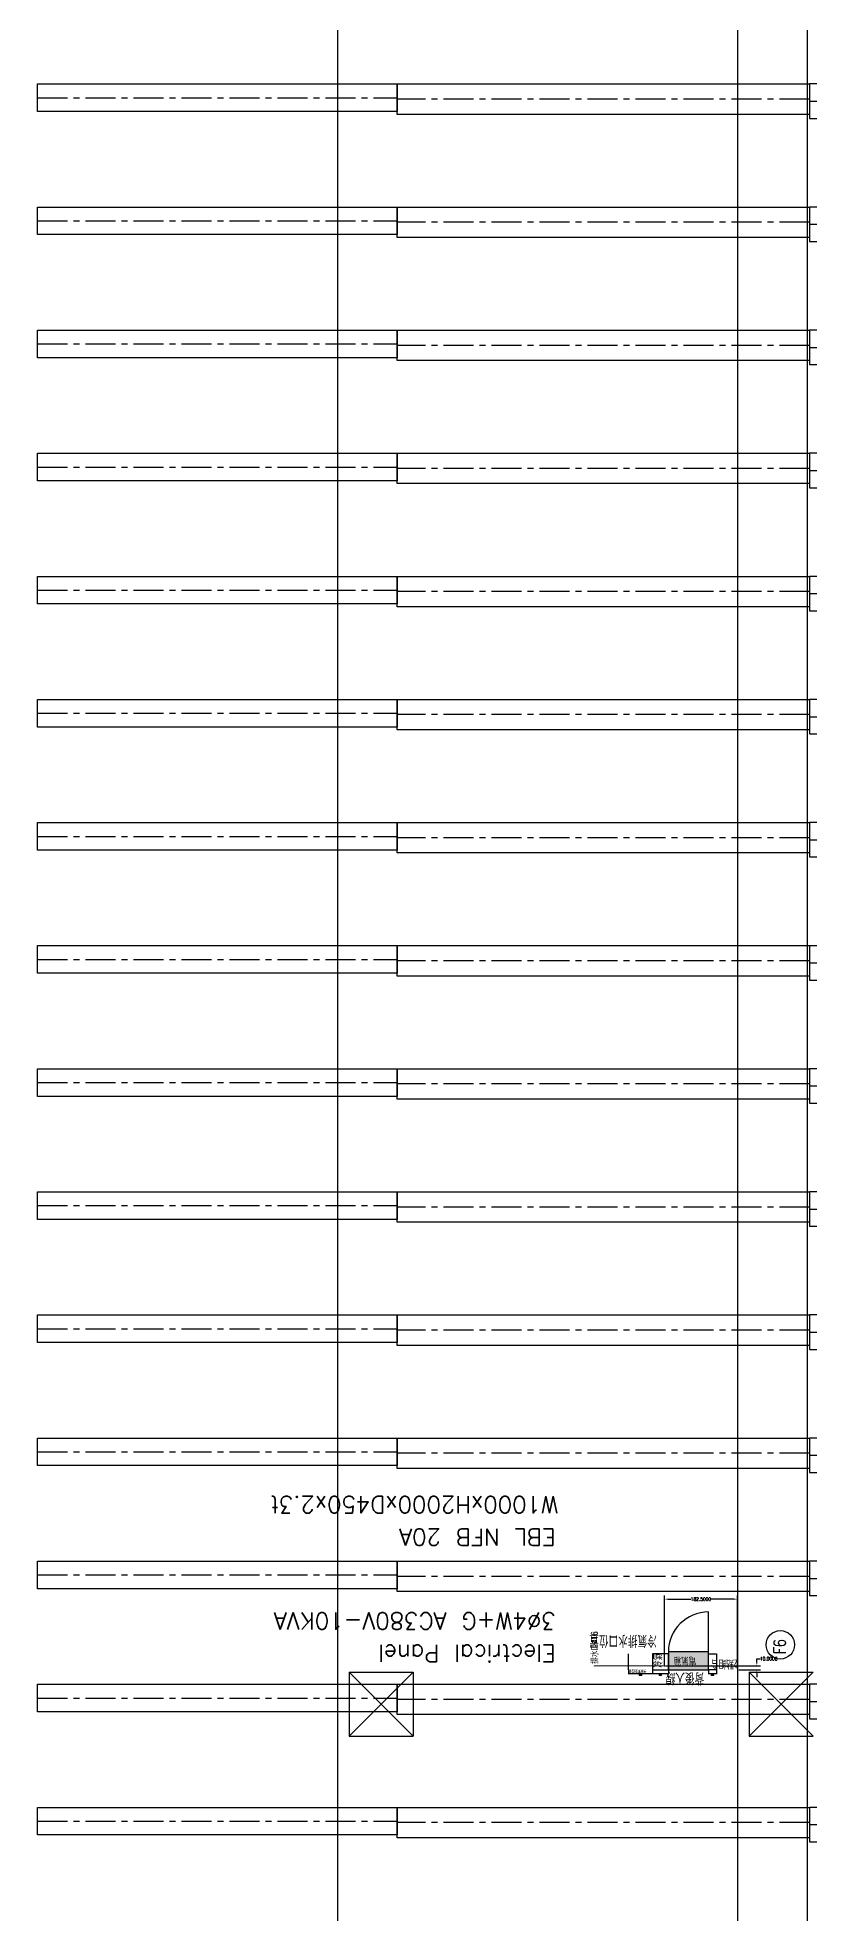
# Model space of a CAD drawing. Extents: x -40736 to 716455, y -65544 to 37405.
# Drawn here: x 338641 to 340571, y -44285 to -39596 of the extents above; entities that cross this region are included whole.
import ezdxf

# ---------------------------------------------------------------- set-up
doc = ezdxf.new("R2010")
doc.units = 0
doc.header["$LTSCALE"] = 600
doc.header["$MEASUREMENT"] = 0
doc.linetypes.add('CENTER', pattern=[2, 1.25, -0.25, 0.25, -0.25])
doc.linetypes.add('PHANTOM', pattern=[2.5, 1.25, -0.25, 0.25, -0.25, 0.25, -0.25])
doc.layers.get('0').update_dxf_attribs({"linetype": 'CONTINUOUS'})
doc.layers.get('DEFPOINTS').update_dxf_attribs({"linetype": 'CONTINUOUS'})
for name, color, linetype in [('0-CV-DIM', 3, 'CONTINUOUS'), ('0-架台', 232, 'CONTINUOUS'), ('0-電控', 4, 'CONTINUOUS'), ('001', 7, 'CONTINUOUS'), ('1', 1, 'CONTINUOUS'), ('底圖', 253, 'CONTINUOUS'), ('規劃圖', 253, 'CONTINUOUS')]:
    doc.layers.add(name, color=color, linetype=linetype)
doc.styles.add('CHINESET', font='ISOCP.SHX', dxfattribs={"width": 0.7, "bigfont": 'CHINESET.SHX'})
doc.styles.get("Standard").update_dxf_attribs({"font": 'txt.shx', "width": 0.75, "bigfont": 'chineset.shx'})
doc.dimstyles.get("Standard").update_dxf_attribs({"dimtxt": 0.18, "dimasz": 0.18, "dimexe": 0.18, "dimexo": 0.0625, "dimgap": 0.09, "dimtad": 0, "dimtih": 1, "dimtoh": 1, "dimdec": 4, "dimzin": 0, "dimdsep": 46, "dimtxsty": 'Standard', "dimcen": 0.09, "dimadec": 0, "dimazin": 0, "dimtfac": 1, "dimtdec": 4, "dimtofl": 0, "dimtmove": 0, "dimatfit": 3, "dimfxl": 1, "dimtolj": 1, "dimtzin": 0, "dimarcsym": 0})

# ---------------------------------------------------------------- blocks, each defined once
blk = doc.blocks.new('platform')
at = {"layer": '0-架台'}
blk.add_line((-3250, 1161), (-3250, 147292), dxfattribs=at)
blk = doc.blocks.new('1U0032-ASY-C01-NHX-1-110')
at = {"layer": '001', "color": 10, "linetype": 'PHANTOM'}
for p, q in [((163783.108773, 103022.144581), (163489.057457, 102213.977629)), ((163782.960978, 103022.198374), (166477.818782, 102041.350355)), ((163488.737644, 102214.094031), (164040.800522, 102013.159575)), ((166472.289792, 102026.159575), (164005.083312, 102026.159575)), ((164033.087842, 102015.966765), (164043.348452, 102044.157535)), ((166467.558172, 102013.159575), (164040.800522, 102013.159575)), ((166467.558172, 102013.159575), (166477.818782, 102041.350355))]:
    blk.add_line(p, q, dxfattribs=at)
at = {"layer": '001', "color": 2, "linetype": 'CENTER'}
blk.add_line((163635.809541, 102618.160683), (165619.491272, 101896.159575), dxfattribs=at)
at = {"layer": '001', "color": 10, "linetype": 'PHANTOM'}
for radius, end in [(870, 249.994821), (1730, 249.994364)]:
    blk.add_arc((164080.592397, 103839.704055), radius, 190.120183, end, dxfattribs=at)
at = {"layer": '001', "color": 2, "linetype": 'CENTER'}
blk.add_arc((164080.592397, 103839.704055), 1300, 190.120183, 249.992652, dxfattribs=at)
blk = doc.blocks.new('A$C57F237C1')
blk.add_line((3661, 41), (3661, 716))
blk.add_lwpolyline([(3231, 716), (4091, 716), (4091, 41), (3231, 41)], close=True)
for radius in [1300, 1730, 870]:
    blk.add_arc((2361, 716), radius, 0, 69.9944)
at = {"layer": '001', "color": 0, "linetype": 'ByBlock', "rotation": 180}
blk.add_blockref('1U0032-ASY-C01-NHX-1-110', (166442, 104556), dxfattribs=at)
blk = doc.blocks.new('A$C3EFB54C0')
at = {"color": 2, "linetype": 'CENTER'}
for p, q in [((380, 19301), (380, 8992)), ((415, 0), (415, 8992))]:
    blk.add_line(p, q, dxfattribs=at)
at = {"color": 3}
for points in [[(760, 19301), (0, 19301), (0, 8992), (760, 8992)], [(760, 8992), (70, 8992), (70, 0), (760, 0)]]:
    blk.add_lwpolyline(points, close=True, dxfattribs=at)
blk = doc.blocks.new('A$C674754AC')
at = {"xscale": -1, "rotation": 180}
for name, p in [('A$C3EFB54C0', (91204.56503, 46062.25367)), ('A$C3EFB54C0', (94281.48811, 46062.25367)), ('A$C3EFB54C0', (97358.41118, 46062.25367)), ('A$C3EFB54C0', (100435.33426, 46062.25367)), ('A$C3EFB54C0', (103512.25734, 46062.25367)), ('A$C3EFB54C0', (106589.18042, 46062.25367)), ('A$C3EFB54C0', (109666.10349, 46062.25367)), ('A$C3EFB54C0', (112743.02657, 46062.25367)), ('A$C3EFB54C0', (115819.94965, 46062.25367)), ('A$C3EFB54C0', (118896.87273, 46062.25367)), ('A$C3EFB54C0', (121973.7958, 46062.25367)), ('A$C3EFB54C0', (125050.71888, 46062.25367)), ('A$C3EFB54C0', (128127.64195, 46062.25367)), ('A$C3EFB54C0', (131204.56503, 46062.25367)), ('A$C3EFB54C0', (134281.4881, 46062.25367)), ('A$C57F237C1', (87873.08508, 26802.28886)), ('A$C57F237C1', (90950.00816, 26802.28886)), ('A$C57F237C1', (94026.93123, 26802.28886)), ('A$C57F237C1', (97103.85431, 26802.28886)), ('A$C57F237C1', (100180.77739, 26802.28886)), ('A$C57F237C1', (103257.70047, 26802.28886)), ('A$C57F237C1', (106334.62354, 26802.28886)), ('A$C57F237C1', (109411.54662, 26802.28886)), ('A$C57F237C1', (112488.4697, 26802.28886)), ('A$C57F237C1', (115565.39278, 26802.28886)), ('A$C57F237C1', (118642.31585, 26802.28886)), ('A$C57F237C1', (121719.23893, 26802.28886)), ('A$C57F237C1', (124796.162, 26802.28886)), ('A$C57F237C1', (127873.08508, 26802.28886)), ('A$C57F237C1', (130950.00815, 26802.28886)), ('A$C57F237C1', (134026.93123, 26802.28886))]:
    blk.add_blockref(name, p, dxfattribs=at)
blk = doc.blocks.new('*D269')
at = {"layer": '0-CV-DIM', "color": 0, "lineweight": -2}
for p, q in [((310, 1400), (210, 1400)), ((310, 1000), (210, 1000)), ((220, 1015), (220, 1385))]:
    blk.add_line(p, q, dxfattribs=at)
at = {"layer": '0-CV-DIM', "color": 0}
for points in [[(218, 1385), (223, 1385), (220, 1400)], [(218, 1015), (223, 1015), (220, 1000)]]:
    blk.add_solid(points, dxfattribs=at)
at = {"layer": 'DEFPOINTS', "color": 0}
for p in [(220, 1400), (320, 1400), (320, 1000)]:
    blk.add_point(p, dxfattribs=at)
at = {"layer": '0-CV-DIM', "color": 0, "insert": (194, 1200), "char_height": 32, "attachment_point": 5, "rotation": 90}
blk.add_mtext('\\A1;400', dxfattribs=at)
blk = doc.blocks.new('*D270')
at = {"layer": '0-CV-DIM', "color": 0, "lineweight": -2}
for p, q in [((311, 2000), (210, 2000)), ((220, 1415), (220, 1985)), ((310, 1400), (210, 1400))]:
    blk.add_line(p, q, dxfattribs=at)
at = {"layer": '0-CV-DIM', "color": 0}
for points in [[(218, 1985), (223, 1985), (220, 2000)], [(218, 1415), (223, 1415), (220, 1400)]]:
    blk.add_solid(points, dxfattribs=at)
at = {"layer": 'DEFPOINTS', "color": 0}
for p in [(220, 2000), (321, 2000), (320, 1400)]:
    blk.add_point(p, dxfattribs=at)
at = {"layer": '0-CV-DIM', "color": 0, "insert": (194, 1700), "char_height": 32, "attachment_point": 5, "rotation": 90}
blk.add_mtext('\\A1;600', dxfattribs=at)
blk = doc.blocks.new('C01')
blk.add_circle((0, 0), 0.5)
at = {"layer": '1', "ltscale": 0.5}
for p, q in [((0.6, 0), (-0.6, 0)), ((0, 0.6), (0, -0.6))]:
    blk.add_line(p, q, dxfattribs=at)
blk = doc.blocks.new('PANEL-TEXT3')
at = {"color": 4}
for s, p in [('3%%C4W+G AC380V-10KVA', (806, 0)), ('W1000xH2000xD450x2.3t', (3715, -60)), ('Electrical Panel', (0, 0)), ('EBL NFB 20A ', (2902, 0))]:
    blk.add_text(s, height=420, rotation=90, dxfattribs=at).set_placement(p)
blk = doc.blocks.new('*D268')
at = {"layer": '0-CV-DIM', "color": 0, "lineweight": -2}
for p, q in [((310, 0), (210, 0)), ((310, -200), (210, -200)), ((220, -185), (220, -15))]:
    blk.add_line(p, q, dxfattribs=at)
at = {"layer": '0-CV-DIM', "color": 0}
for points in [[(217, -15), (222, -15), (220, 0)], [(217, -185), (222, -185), (220, -200)]]:
    blk.add_solid(points, dxfattribs=at)
at = {"layer": 'DEFPOINTS', "color": 0}
for p in [(220, 0), (320, 0), (320, -200)]:
    blk.add_point(p, dxfattribs=at)
at = {"layer": '0-CV-DIM', "color": 0, "insert": (194, -100), "char_height": 32, "attachment_point": 5, "rotation": 90}
blk.add_mtext('\\A1;200', dxfattribs=at)
blk = doc.blocks.new('*D468')
at = {"layer": 'DEFPOINTS', "color": 0}
for p in [(-3960.2, 10762), (-3777.7, 10752), (-3729.3, 10762)]:
    blk.add_point(p, dxfattribs=at)
at = {"layer": '規劃圖', "color": 0, "lineweight": -2}
for p, q in [((-3957.1, 10762), (-3720.3, 10762)), ((-3774.6, 10752), (-3720.3, 10752)), ((-3729.3, 10771), (-3729.3, 10780)), ((-3729.3, 10780), (-3720.3, 10780)), ((-3729.3, 10743), (-3729.3, 10734))]:
    blk.add_line(p, q, dxfattribs=at)
at = {"layer": '規劃圖', "color": 0}
for points in [[(-3730.8, 10771), (-3727.8, 10771), (-3729.3, 10762)], [(-3730.8, 10743), (-3727.8, 10743), (-3729.3, 10752)]]:
    blk.add_solid(points, dxfattribs=at)
at = {"layer": '規劃圖', "color": 0, "insert": (-3699.5, 10780), "char_height": 9, "attachment_point": 5}
blk.add_mtext('\\A1;10.0000', dxfattribs=at)
blk = doc.blocks.new('*D469')
at = {"layer": 'DEFPOINTS', "color": 0}
for p in [(-3960.2, 10928.9), (-3960.2, 10762), (-3777.7, 10752)]:
    blk.add_point(p, dxfattribs=at)
at = {"layer": '規劃圖', "color": 0, "lineweight": -2}
for p, q in [((-3960.2, 10765.1), (-3960.2, 10937.9)), ((-3951.2, 10928.9), (-3894.3, 10928.9)), ((-3786.7, 10928.9), (-3843.7, 10928.9)), ((-3777.7, 10755.1), (-3777.7, 10937.9))]:
    blk.add_line(p, q, dxfattribs=at)
at = {"layer": '規劃圖', "color": 0}
for points in [[(-3951.2, 10930.4), (-3951.2, 10927.4), (-3960.2, 10928.9)], [(-3786.7, 10930.4), (-3786.7, 10927.4), (-3777.7, 10928.9)]]:
    blk.add_solid(points, dxfattribs=at)
at = {"layer": '規劃圖', "color": 0, "insert": (-3869, 10928.9), "char_height": 9, "attachment_point": 5}
blk.add_mtext('\\A1;182.5000', dxfattribs=at)
blk = doc.blocks.new('A$C5780647F')
h = blk.add_hatch(color=256)
h.paths.add_polyline_path([(320.29017, -0.00009), (770.29017, -0.00009), (770.29017, 999.99991), (320.29017, 999.99991)])
h.paths.add_polyline_path([(700.60685, 266.01016), (700.60685, 766.77952), (405.79878, 766.77952), (405.79878, 266.01016)], flags=24)
blk.add_line((770.29017, -0.00009), (1770.29017, -0.00009))
for points in [[(320.29017, 999.99991), (720.29017, 999.99991), (720.29017, 1399.99991), (320.29017, 1399.99991)], [(320.29017, -0.00009), (770.29017, -0.00009), (770.29017, 999.99991), (320.29017, 999.99991)], [(320.29017, -0.00009), (720.29017, -0.00009), (720.29017, -200.00009), (320.29017, -200.00009)]]:
    blk.add_lwpolyline(points, close=True)
blk.add_arc((770.29017, -0.00009), 1000, 0, 90)
at = {"layer": '0-CV-DIM'}
blk.add_line((320.49333, 1999.9995), (720.49333, 1999.9995), dxfattribs=at)
at = {"xscale": 16, "yscale": 16, "zscale": 16}
blk.add_blockref('C01', (420.29017, 1099.99991), dxfattribs=at)
at = {"layer": '0-電控'}
blk.add_blockref('PANEL-TEXT3', (946.22644, 3815.55734), dxfattribs=at)
at = {"style": 'CHINESET', "width": 0.7}
blk.add_text('冷氣', height=200, dxfattribs=at).set_placement((370.81558, 1151.89203))
for s, p in [('電氣箱', (650.76679, 306.39484)), ('2點組合', (580.42955, -735.36772))]:
    blk.add_text(s, height=200, rotation=90, dxfattribs=at).set_placement(p)
at = {"layer": '0-CV-DIM', "style": 'CHINESET', "width": 0.7}
blk.add_text('預留散熱空間', height=80, rotation=90, dxfattribs=at).set_placement((333.0023, 1550.6409))
at = {"layer": '0-CV-DIM', "insert": (470.29017, 2930.61563), "char_height": 160, "attachment_point": 1}
blk.add_mtext('\\A1;{\\fPMingLiU|b0|i0|c136|p18;排水口\\Ftxt,bigfont|c136;%%C16}', dxfattribs=at)
at = {"layer": '0-CV-DIM'}
for base, p1, p2, picture, middle in [((220.17064, 1999.9995), (320.29017, 1399.99991), (320.69649, 1999.9995), '*D270', (194.17064, 1699.99971)), ((220.17064, 1399.99991), (320.29017, 999.99991), (320.29017, 1399.99991), '*D269', (194.17064, 1199.99991)), ((219.76433, -0.00009), (319.88386, -200.00009), (319.88386, -0.00009), '*D268', (193.76433, -100.00009))]:
    dim = blk.add_linear_dim(base=base, p1=p1, p2=p2, angle=90, dimstyle='Standard', override={"dimscale": 10}, dxfattribs=at)
    dim.commit()
    dim.dimension.update_dxf_attribs({"geometry": picture, "text_midpoint": middle})
at = {"layer": '0-CV-DIM', "annotation_type": 0, "has_hookline": 1, "hookline_direction": 0, "text_width": 815.81395}
blk.add_leader([(420.29017, 1107.99991), (411.29017, 2850.61563), (420.29017, 2850.61563)], dimstyle='Standard', override={"dimscale": 50, "dimgap": 1, "dimtad": 0}, dxfattribs=at)
blk = doc.blocks.new('A$C1C6605B1')
at = {"layer": '規劃圖'}
blk.add_circle((-3670.53045, 10814.80696), 35.5886, dxfattribs=at)
at = {"layer": '規劃圖', "xscale": 0.09999999997671694, "yscale": 0.09999999997671694, "zscale": 0.09999999997671694}
blk.add_blockref('platform', (-3277.72048, 4973.90789), dxfattribs=at)
at = {"layer": '規劃圖', "xscale": 0.09999999997671694, "yscale": 0.09999999997671694, "zscale": 0.09999999997671694, "rotation": 90}
for name, p in [('A$C674754AC', (-921.49505, 1211.99993)), ('A$C5780647F', (-3850.22048, 10719.97098))]:
    blk.add_blockref(name, p, dxfattribs=at)
at = {"layer": '規劃圖', "style": 'CHINESET', "width": 0.7}
for s, p in [('冷氣排水口位置', (-3979.27516, 10839.7188)), ('背後入線', (-3860.78783, 10746.04136))]:
    blk.add_text(s, height=30, rotation=180, dxfattribs=at).set_placement(p)
at = {"layer": '規劃圖', "width": 0.75}
blk.add_text('F6', height=30, rotation=90, dxfattribs=at).set_placement((-3657.09628, 10792.08453))
at = {"layer": '規劃圖'}
dim = blk.add_linear_dim(base=(-3960.22047, 10928.86381), p1=(-3777.72048, 10751.99999), p2=(-3960.22047, 10761.99999), dimstyle='Standard', override={"dimscale": 50}, dxfattribs=at)
dim.commit()
dim.dimension.update_dxf_attribs({"geometry": '*D469', "text_midpoint": (-3868.97047, 10928.86381)})
dim = blk.add_linear_dim(base=(-3729.33701, 10761.99999), p1=(-3777.72048, 10751.99999), p2=(-3960.22047, 10761.99999), angle=90, dimstyle='Standard', override={"dimscale": 50}, dxfattribs=at)
dim.commit()
dim.dimension.update_dxf_attribs({"geometry": '*D468', "text_midpoint": (-3699.52451, 10779.99999)})

msp = doc.modelspace()

# ---------------------------------------------------------------- linework, layer by layer
at = {"layer": '底圖', "color": 253}
for p, q in [((339391.28957, -33643.31825), (339391.28957, -49643.31765)), ((340391.28957, -33643.31825), (340391.28957, -49643.31765)), ((339420.38967, -43681.55583), (339580.38967, -43681.55583)), ((339420.38967, -43681.55583), (339420.38967, -43841.55583)), ((339580.38967, -43841.55583), (339420.38967, -43681.55583)), ((339420.38967, -43841.55583), (339580.38967, -43681.55583)), ((339580.38967, -43681.55583), (339580.38967, -43841.55583)), ((340420.38967, -43681.55583), (340580.38967, -43681.55583)), ((340420.38967, -43681.55583), (340420.38967, -43841.55583)), ((340580.38967, -43841.55583), (340420.38967, -43681.55583)), ((340420.38967, -43841.55583), (340580.38967, -43681.55583)), ((339420.38967, -43841.55583), (339580.38967, -43841.55583)), ((340420.38967, -43841.55583), (340580.38967, -43841.55583))]:
    msp.add_line(p, q, dxfattribs=at)

# ---------------------------------------------------------------- block references
msp.add_blockref('A$C1C6605B1', (344169.01004, -54427.7968), dxfattribs=at)

doc.saveas('drawing.dxf')
